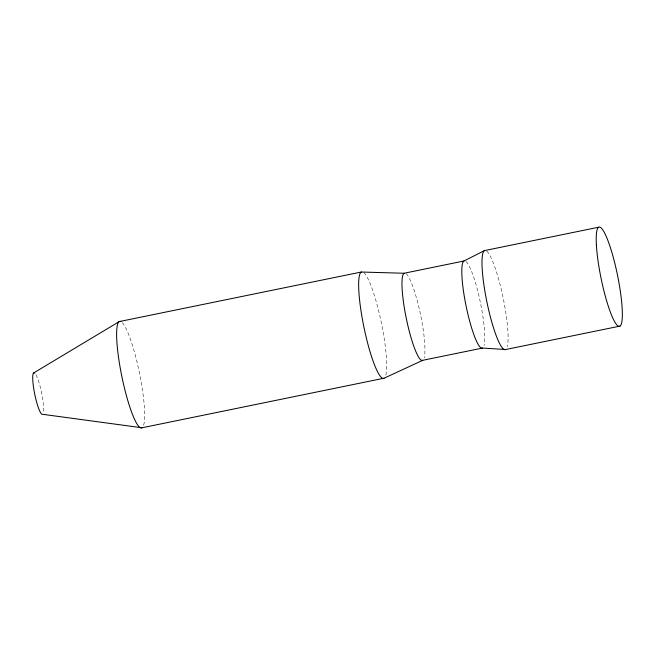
<?xml version="1.0" encoding="UTF-8"?>
<svg xmlns="http://www.w3.org/2000/svg" width="655" height="655" viewBox="0 0 655 655"><rect width="100%" height="100%" fill="white"/><g stroke="black" fill="none" stroke-linecap="round" stroke-linejoin="round"><path stroke-width="0.49" stroke-dasharray="3.27 2.46" d="M486.763 251.135A50.656 8.359 78.4 0 1 502.647 295.577A50.656 8.359 78.4 0 1 507.265 346.675M466.008 261.46A44.581 7.352 78.4 0 1 479.976 300.571A44.581 7.352 78.4 0 1 484.045 345.537M363.787 272.595A54.39 8.973 78.4 0 1 380.833 320.303A54.39 8.973 78.4 0 1 385.787 375.159M122.231 322.587A54.39 8.973 78.4 0 1 139.761 374.496A54.39 8.973 78.4 0 1 143.003 426.692M35.927 374.734A21.214 3.496 78.4 0 1 41.92 394.449A21.214 3.496 78.4 0 1 43.304 413.125M406.174 273.708A44.581 7.352 78.4 0 1 420.15 312.82A44.581 7.352 78.4 0 1 424.211 357.786"/><path stroke-width="0.98" d="M33.749 372.9L119.259 321.58L361.282 272.03L404.127 273.25L463.953 261.001L484.438 250.611L598.654 227.228M34.723 373.121A21.214 3.496 78.4 0 0 34.453 392.771A21.214 3.496 78.4 0 0 42.632 414.312L142.037 427.772L384.067 378.213L422.802 360.291L482.629 348.042L505.66 349.524L619.876 326.133M505.66 349.524A50.656 8.359 78.4 0 1 487.451 304.559A50.656 8.359 78.4 0 1 484.438 250.611M482.629 348.042A44.581 7.352 78.4 0 1 466.606 308.472A44.581 7.352 78.4 0 1 463.953 261.001M142.037 427.772A54.39 8.973 78.4 0 1 121.527 374.848A54.39 8.973 78.4 0 1 120.847 321.556M422.802 360.291A44.581 7.352 78.4 0 1 406.78 320.721A44.581 7.352 78.4 0 1 404.127 273.25M384.067 378.213A54.39 8.973 78.4 0 1 364.516 329.94A54.39 8.973 78.4 0 1 361.282 272.03M596.386 244.888A50.656 8.359 78.4 0 0 617.542 325.617A50.656 8.359 78.4 0 0 613.858 259.544A50.656 8.359 78.4 0 0 596.386 244.888"/></g></svg>
